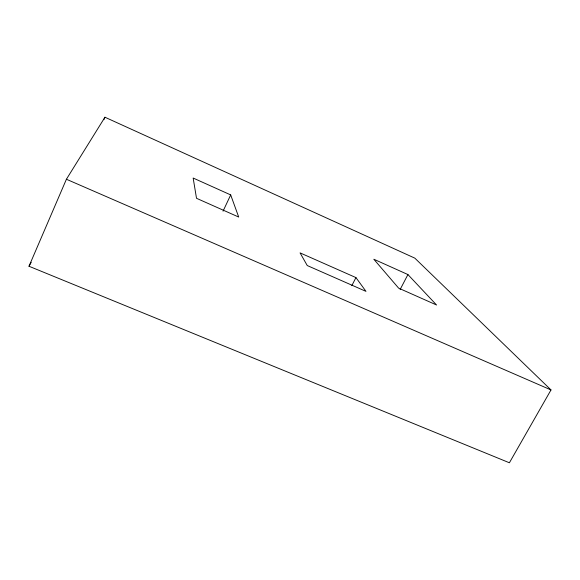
<?xml version="1.0" encoding="UTF-8"?>
<svg xmlns="http://www.w3.org/2000/svg" width="580" height="580" viewBox="0 0 580 580"><rect width="100%" height="100%" fill="white"/><g stroke="black" fill="none" stroke-linecap="round" stroke-linejoin="round"><path stroke-width="0.87" d="M29 266.256L66.41 179.249L104.944 117.225L414.816 258.136L551 389.934L509.399 462.775L29 266.256L31.197 262.298M103.863 119.712L104.944 117.225M223.046 211.171L230.688 194.909L193.155 178.038L196.511 198.295L238.706 217.05L230.688 194.909M351.828 285.657L355.939 277.588L300.056 252.873L307.255 265.546L365.987 291.37L355.939 277.588M400.127 289.521L407.928 274.558L373.81 259.224L398.649 288.151L436.559 305L407.928 274.558M66.41 179.249L551 389.934"/></g></svg>
